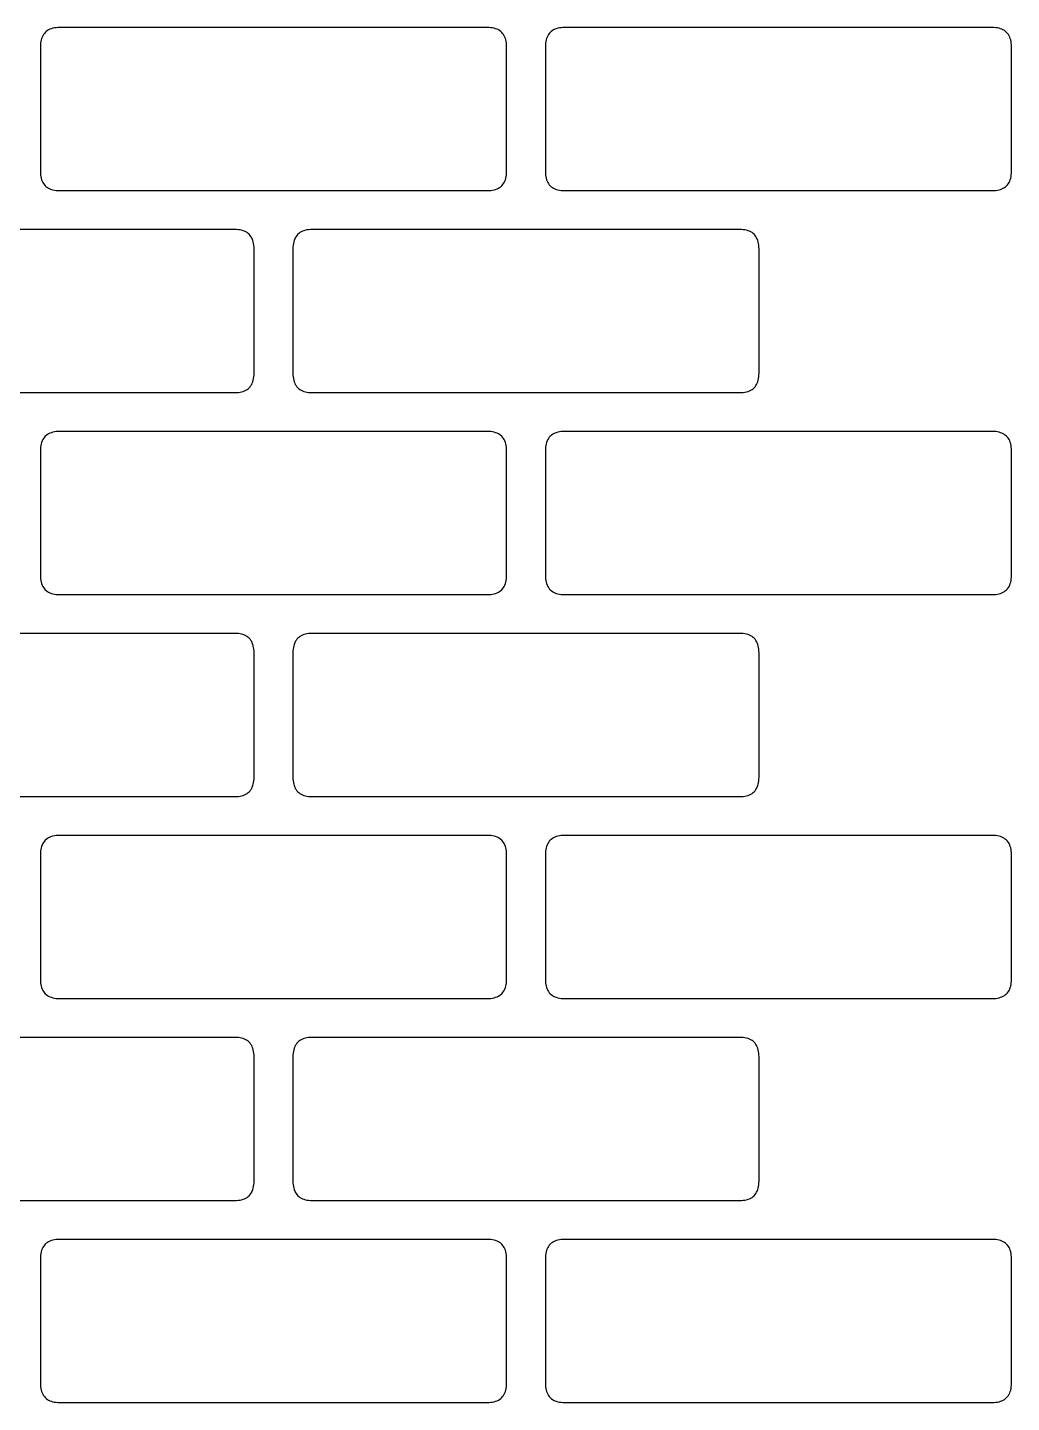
# Model space of a CAD drawing. Header units: metres. Extents: x 10 to 780, y 10 to 780.
# Drawn here: x 526.7 to 780, y 426 to 780 of the extents above; entities that cross this region are included whole.
import ezdxf

# ---------------------------------------------------------------- set-up
doc = ezdxf.new("R2010")
doc.units = ezdxf.units.M

msp = doc.modelspace()

# ---------------------------------------------------------------- linework, layer by layer
for p, q in [((531.5126, 778.9875), (531.25006, 778.75)), ((531.80005, 779.2), (531.5126, 778.9875)), ((532.11255, 779.3875), (531.80005, 779.2)), ((532.4501, 779.55), (532.11255, 779.3875)), ((532.81256, 779.6875), (532.4501, 779.55)), ((533.2001, 779.8), (532.81256, 779.6875)), ((533.61255, 779.8875), (533.2001, 779.8)), ((534.05005, 779.95), (533.61255, 779.8875)), ((534.5125, 779.9875), (534.05005, 779.95)), ((535, 780), (534.5125, 779.9875)), ((645.00024, 780.00024), (535, 780)), ((645.48773, 779.98773), (645.00024, 780.00024)), ((645.9502, 779.9502), (645.48773, 779.98773)), ((646.3877, 779.8877), (645.9502, 779.9502)), ((646.8002, 779.8002), (646.3877, 779.8877)), ((647.1876, 779.6876), (646.8002, 779.8002)), ((647.5501, 779.5501), (647.1876, 779.6876)), ((647.8876, 779.3876), (647.5501, 779.5501)), ((648.2001, 779.2001), (647.8876, 779.3876)), ((648.48755, 778.98755), (648.2001, 779.2001)), ((648.75006, 778.75006), (648.48755, 778.98755)), ((661.51263, 778.9875), (661.2502, 778.75)), ((661.8001, 779.2), (661.51263, 778.9875)), ((662.1126, 779.3875), (661.8001, 779.2)), ((662.4501, 779.55), (662.1126, 779.3875)), ((662.81256, 779.6875), (662.4501, 779.55)), ((663.2001, 779.8), (662.81256, 779.6875)), ((663.61255, 779.8875), (663.2001, 779.8)), ((664.05005, 779.95), (663.61255, 779.8875)), ((664.5125, 779.9875), (664.05005, 779.95)), ((665, 780), (664.5125, 779.9875)), ((775, 780.00024), (665, 780)), ((775.4875, 779.98773), (775, 780.00024)), ((775.95, 779.9502), (775.4875, 779.98773)), ((776.3875, 779.8877), (775.95, 779.9502)), ((776.8, 779.8002), (776.3875, 779.8877)), ((777.1875, 779.6876), (776.8, 779.8002)), ((777.55, 779.5501), (777.1875, 779.6876)), ((777.8875, 779.3876), (777.55, 779.5501)), ((778.2, 779.2001), (777.8875, 779.3876)), ((778.4875, 778.98755), (778.2, 779.2001)), ((778.75, 778.75006), (778.4875, 778.98755)), ((530.0126, 775.4875), (530.00006, 775)), ((530.05005, 775.95), (530.0126, 775.4875)), ((530.11255, 776.3875), (530.05005, 775.95)), ((530.2001, 776.8), (530.11255, 776.3875)), ((530.31256, 777.1875), (530.2001, 776.8)), ((530.4501, 777.55), (530.31256, 777.1875)), ((530.61255, 777.8875), (530.4501, 777.55)), ((530.80005, 778.2), (530.61255, 777.8875)), ((531.0126, 778.4875), (530.80005, 778.2)), ((531.25006, 778.75), (531.0126, 778.4875)), ((648.98755, 778.48755), (648.75006, 778.75006)), ((649.2, 778.2), (648.98755, 778.48755)), ((649.3875, 777.8875), (649.2, 778.2)), ((649.55, 777.55), (649.3875, 777.8875)), ((649.6875, 777.1875), (649.55, 777.55)), ((649.8, 776.8), (649.6875, 777.1875)), ((649.8875, 776.3875), (649.8, 776.8)), ((649.95, 775.95), (649.8875, 776.3875)), ((649.9875, 775.4875), (649.95, 775.95)), ((650, 775), (649.9875, 775.4875)), ((660.0131, 775.4875), (660.0007, 775)), ((660.05054, 775.95), (660.0131, 775.4875)), ((660.113, 776.3875), (660.05054, 775.95)), ((660.20044, 776.8), (660.113, 776.3875)), ((660.31287, 777.1875), (660.20044, 776.8)), ((660.4503, 777.55), (660.31287, 777.1875)), ((660.6128, 777.8875), (660.4503, 777.55)), ((660.80023, 778.2), (660.6128, 777.8875)), ((661.0127, 778.4875), (660.80023, 778.2)), ((661.2502, 778.75), (661.0127, 778.4875)), ((778.9875, 778.48755), (778.75, 778.75006)), ((779.2, 778.2), (778.9875, 778.48755)), ((779.3875, 777.8875), (779.2, 778.2)), ((779.55, 777.55), (779.3875, 777.8875)), ((779.6875, 777.1875), (779.55, 777.55)), ((779.8, 776.8), (779.6875, 777.1875)), ((779.8875, 776.3875), (779.8, 776.8)), ((779.95, 775.95), (779.8875, 776.3875)), ((779.9875, 775.4875), (779.95, 775.95)), ((780, 775), (779.9875, 775.4875)), ((530.00006, 775), (530, 743)), ((650.00037, 743.0001), (650, 775)), ((660.0007, 775), (660, 743)), ((780.00024, 743.0001), (780, 775)), ((530, 743), (530.0125, 742.5125)), ((530.0125, 742.5125), (530.05, 742.05005)), ((530.05, 742.05005), (530.1125, 741.61255)), ((530.1125, 741.61255), (530.2, 741.2001)), ((530.2, 741.2001), (530.3125, 740.81256)), ((530.3125, 740.81256), (530.45, 740.4501)), ((530.45, 740.4501), (530.6125, 740.1126)), ((530.6125, 740.1126), (530.8, 739.8001)), ((649.2002, 739.80005), (649.3877, 740.11255)), ((649.3877, 740.11255), (649.55023, 740.4501)), ((649.55023, 740.4501), (649.68774, 740.81256)), ((649.68774, 740.81256), (649.8003, 741.2001)), ((649.8003, 741.2001), (649.8878, 741.6126)), ((649.8878, 741.6126), (649.9503, 742.0501)), ((649.9503, 742.0501), (649.98785, 742.51263)), ((649.98785, 742.51263), (650.00037, 743.0001)), ((660, 743), (660.0125, 742.5125)), ((660.0125, 742.5125), (660.05, 742.05005)), ((660.05, 742.05005), (660.1125, 741.61255)), ((660.1125, 741.61255), (660.2, 741.2001)), ((660.2, 741.2001), (660.3125, 740.81256)), ((660.3125, 740.81256), (660.45, 740.4501)), ((660.45, 740.4501), (660.61255, 740.1126)), ((660.61255, 740.1126), (660.80005, 739.8001)), ((779.2001, 739.80005), (779.3876, 740.11255)), ((779.3876, 740.11255), (779.5501, 740.4501)), ((779.5501, 740.4501), (779.6876, 740.81256)), ((779.6876, 740.81256), (779.8002, 741.2001)), ((779.8002, 741.2001), (779.8877, 741.6126)), ((779.8877, 741.6126), (779.9502, 742.0501)), ((779.9502, 742.0501), (779.98773, 742.51263)), ((779.98773, 742.51263), (780.00024, 743.0001)), ((530.8, 739.8001), (531.0125, 739.51263)), ((531.0125, 739.51263), (531.25, 739.2501)), ((531.25, 739.2501), (531.5125, 739.01263)), ((531.5125, 739.01263), (531.80005, 738.8002)), ((531.80005, 738.8002), (532.11255, 738.6127)), ((532.11255, 738.6127), (532.4501, 738.4502)), ((532.4501, 738.4502), (532.81256, 738.3127)), ((532.81256, 738.3127), (533.2001, 738.2002)), ((533.2001, 738.2002), (533.6126, 738.11273)), ((533.6126, 738.11273), (534.0501, 738.05023)), ((534.0501, 738.05023), (534.51263, 738.01276)), ((534.51263, 738.01276), (535.0001, 738.00024)), ((535.0001, 738.00024), (645, 738)), ((645, 738), (645.4875, 738.0125)), ((645.4875, 738.0125), (645.95, 738.05)), ((645.95, 738.05), (646.3875, 738.1125)), ((646.3875, 738.1125), (646.80005, 738.2)), ((646.80005, 738.2), (647.18756, 738.3125)), ((647.18756, 738.3125), (647.55005, 738.45)), ((647.55005, 738.45), (647.8876, 738.6125)), ((647.8876, 738.6125), (648.2001, 738.8)), ((648.2001, 738.8), (648.4876, 739.0125)), ((648.4876, 739.0125), (648.7501, 739.25)), ((648.7501, 739.25), (648.9877, 739.5125)), ((648.9877, 739.5125), (649.2002, 739.80005)), ((660.80005, 739.8001), (661.0126, 739.51263)), ((661.0126, 739.51263), (661.25006, 739.2501)), ((661.25006, 739.2501), (661.5126, 739.01263)), ((661.5126, 739.01263), (661.8001, 738.8002)), ((661.8001, 738.8002), (662.1126, 738.6127)), ((662.1126, 738.6127), (662.45013, 738.4502)), ((662.45013, 738.4502), (662.8126, 738.3127)), ((662.8126, 738.3127), (663.20013, 738.2002)), ((663.20013, 738.2002), (663.6127, 738.11273)), ((663.6127, 738.11273), (664.0502, 738.05023)), ((664.0502, 738.05023), (664.5127, 738.01276)), ((664.5127, 738.01276), (665.0002, 738.00024)), ((665.0002, 738.00024), (775, 738)), ((775, 738), (775.4875, 738.0125)), ((775.4875, 738.0125), (775.95, 738.05)), ((775.95, 738.05), (776.3875, 738.1125)), ((776.3875, 738.1125), (776.8, 738.2)), ((776.8, 738.2), (777.1875, 738.3125)), ((777.1875, 738.3125), (777.55, 738.45)), ((777.55, 738.45), (777.8875, 738.6125)), ((777.8875, 738.6125), (778.2, 738.8)), ((778.2, 738.8), (778.48755, 739.0125)), ((778.48755, 739.0125), (778.75006, 739.25)), ((778.75006, 739.25), (778.98755, 739.5125)), ((778.98755, 739.5125), (779.2001, 739.80005)), ((580.00024, 728.00037), (470, 728)), ((580.48773, 727.98785), (580.00024, 728.00037)), ((580.9502, 727.9503), (580.48773, 727.98785)), ((581.3877, 727.88776), (580.9502, 727.9503)), ((581.8002, 727.80023), (581.3877, 727.88776)), ((582.1876, 727.6877), (581.8002, 727.80023)), ((582.5501, 727.5502), (582.1876, 727.6877)), ((582.8876, 727.38763), (582.5501, 727.5502)), ((583.2001, 727.20013), (582.8876, 727.38763)), ((583.48755, 726.9876), (583.2001, 727.20013)), ((583.75006, 726.7501), (583.48755, 726.9876)), ((583.98755, 726.4876), (583.75006, 726.7501)), ((584.2, 726.2001), (583.98755, 726.4876)), ((584.3875, 725.8876), (584.2, 726.2001)), ((584.55, 725.55005), (584.3875, 725.8876)), ((595.6125, 725.88763), (595.45, 725.5502)), ((595.8, 726.20013), (595.6125, 725.88763)), ((596.0125, 726.4876), (595.8, 726.20013)), ((596.25, 726.7501), (596.0125, 726.4876)), ((596.5125, 726.9876), (596.25, 726.7501)), ((596.8, 727.2001), (596.5125, 726.9876)), ((597.1125, 727.3876), (596.8, 727.2001)), ((597.45, 727.55005), (597.1125, 727.3876)), ((597.8125, 727.68756), (597.45, 727.55005)), ((598.2, 727.80005), (597.8125, 727.68756)), ((598.6125, 727.8875), (598.2, 727.80005)), ((599.05, 727.95), (598.6125, 727.8875)), ((599.5125, 727.9875), (599.05, 727.95)), ((600, 728), (599.5125, 727.9875)), ((710.0005, 728.00037), (600, 728)), ((710.4879, 727.98785), (710.0005, 728.00037)), ((710.9504, 727.9503), (710.4879, 727.98785)), ((711.3878, 727.88776), (710.9504, 727.9503)), ((711.8003, 727.80023), (711.3878, 727.88776)), ((712.18774, 727.6877), (711.8003, 727.80023)), ((712.55023, 727.5502), (712.18774, 727.6877)), ((712.8877, 727.38763), (712.55023, 727.5502)), ((713.2002, 727.20013), (712.8877, 727.38763)), ((713.4877, 726.9876), (713.2002, 727.20013)), ((713.7501, 726.7501), (713.4877, 726.9876)), ((713.9876, 726.4876), (713.7501, 726.7501)), ((714.2001, 726.2001), (713.9876, 726.4876)), ((714.3876, 725.8876), (714.2001, 726.2001)), ((714.55005, 725.55005), (714.3876, 725.8876)), ((584.6875, 725.18756), (584.55, 725.55005)), ((584.8, 724.80005), (584.6875, 725.18756)), ((584.8875, 724.3875), (584.8, 724.80005)), ((584.95, 723.95), (584.8875, 724.3875)), ((584.9875, 723.4875), (584.95, 723.95)), ((585, 723), (584.9875, 723.4875)), ((585, 690.99994), (585, 723)), ((595.0125, 723.48773), (595, 723.00024)), ((595, 723.00024), (595, 691)), ((595.05, 723.9502), (595.0125, 723.48773)), ((595.1125, 724.3877), (595.05, 723.9502)), ((595.2, 724.8002), (595.1125, 724.3877)), ((595.3125, 725.1877), (595.2, 724.8002)), ((595.45, 725.5502), (595.3125, 725.1877)), ((714.68756, 725.18756), (714.55005, 725.55005)), ((714.80005, 724.80005), (714.68756, 725.18756)), ((714.8875, 724.3875), (714.80005, 724.80005)), ((714.95, 723.95), (714.8875, 724.3875)), ((714.9875, 723.4875), (714.95, 723.95)), ((715, 723), (714.9875, 723.4875)), ((714.99994, 690.99994), (715, 723)), ((584.95, 690.05), (584.9875, 690.51245)), ((584.9875, 690.51245), (585, 690.99994)), ((595, 691), (595.0125, 690.5125)), ((595.0125, 690.5125), (595.05, 690.05)), ((714.94995, 690.05), (714.9874, 690.51245)), ((714.9874, 690.51245), (714.99994, 690.99994)), ((582.8875, 686.6125), (583.2, 686.8)), ((583.2, 686.8), (583.4875, 687.0125)), ((583.4875, 687.0125), (583.75, 687.25)), ((583.75, 687.25), (583.9875, 687.5125)), ((583.9875, 687.5125), (584.2, 687.8)), ((584.2, 687.8), (584.3875, 688.1125)), ((584.3875, 688.1125), (584.55, 688.45)), ((584.55, 688.45), (584.6875, 688.8125)), ((584.6875, 688.8125), (584.8, 689.2)), ((584.8, 689.2), (584.8875, 689.6125)), ((584.8875, 689.6125), (584.95, 690.05)), ((595.05, 690.05), (595.1125, 689.6125)), ((595.1125, 689.6125), (595.2, 689.2)), ((595.2, 689.2), (595.3125, 688.8125)), ((595.3125, 688.8125), (595.45, 688.45)), ((595.45, 688.45), (595.61255, 688.1125)), ((595.61255, 688.1125), (595.80005, 687.8)), ((595.80005, 687.8), (596.0126, 687.5125)), ((596.0126, 687.5125), (596.25006, 687.25)), ((596.25006, 687.25), (596.5126, 687.0125)), ((596.5126, 687.0125), (596.8001, 686.80005)), ((596.8001, 686.80005), (597.1126, 686.61255)), ((712.8875, 686.6125), (713.2, 686.8)), ((713.2, 686.8), (713.4875, 687.0125)), ((713.4875, 687.0125), (713.75, 687.25)), ((713.75, 687.25), (713.9875, 687.5125)), ((713.9875, 687.5125), (714.2, 687.8)), ((714.2, 687.8), (714.3875, 688.1125)), ((714.3875, 688.1125), (714.55, 688.45)), ((714.55, 688.45), (714.6875, 688.8125)), ((714.6875, 688.8125), (714.8, 689.2)), ((714.8, 689.2), (714.88745, 689.6125)), ((714.88745, 689.6125), (714.94995, 690.05)), ((470.00015, 686.0002), (580, 686)), ((580, 686), (580.4875, 686.0125)), ((580.4875, 686.0125), (580.95, 686.05)), ((580.95, 686.05), (581.3875, 686.1125)), ((581.3875, 686.1125), (581.8, 686.2)), ((581.8, 686.2), (582.1875, 686.3125)), ((582.1875, 686.3125), (582.55, 686.45)), ((582.55, 686.45), (582.8875, 686.6125)), ((597.1126, 686.61255), (597.45013, 686.4501)), ((597.45013, 686.4501), (597.8126, 686.31256)), ((597.8126, 686.31256), (598.20013, 686.2001)), ((598.20013, 686.2001), (598.6127, 686.1126)), ((598.6127, 686.1126), (599.0502, 686.0501)), ((599.0502, 686.0501), (599.5127, 686.01263)), ((599.5127, 686.01263), (600.0002, 686.0002)), ((600.0002, 686.0002), (710, 686)), ((710, 686), (710.4875, 686.0125)), ((710.4875, 686.0125), (710.95, 686.05)), ((710.95, 686.05), (711.3875, 686.1125)), ((711.3875, 686.1125), (711.8, 686.2)), ((711.8, 686.2), (712.1875, 686.3125)), ((712.1875, 686.3125), (712.55, 686.45)), ((712.55, 686.45), (712.8875, 686.6125)), ((530.2001, 672.8), (530.11255, 672.3875)), ((530.31256, 673.1875), (530.2001, 672.8)), ((530.4501, 673.55), (530.31256, 673.1875)), ((530.61255, 673.8875), (530.4501, 673.55)), ((530.80005, 674.2), (530.61255, 673.8875)), ((531.0126, 674.4875), (530.80005, 674.2)), ((531.25006, 674.75), (531.0126, 674.4875)), ((531.5126, 674.9875), (531.25006, 674.75)), ((531.80005, 675.2), (531.5126, 674.9875)), ((532.11255, 675.3875), (531.80005, 675.2)), ((532.4501, 675.55), (532.11255, 675.3875)), ((532.81256, 675.6875), (532.4501, 675.55)), ((533.2001, 675.8), (532.81256, 675.6875)), ((533.61255, 675.8875), (533.2001, 675.8)), ((534.05005, 675.95), (533.61255, 675.8875)), ((534.5125, 675.9875), (534.05005, 675.95)), ((535, 676), (534.5125, 675.9875)), ((645.00024, 676.0004), (535, 676)), ((645.48773, 675.9879), (645.00024, 676.0004)), ((645.9502, 675.9504), (645.48773, 675.9879)), ((646.3877, 675.8878), (645.9502, 675.9504)), ((646.8002, 675.8003), (646.3877, 675.8878)), ((647.1876, 675.68774), (646.8002, 675.8003)), ((647.5501, 675.55023), (647.1876, 675.68774)), ((647.8876, 675.3877), (647.5501, 675.55023)), ((648.2001, 675.2002), (647.8876, 675.3877)), ((648.48755, 674.9877), (648.2001, 675.2002)), ((648.75006, 674.7501), (648.48755, 674.9877)), ((648.98755, 674.4876), (648.75006, 674.7501)), ((649.2, 674.2001), (648.98755, 674.4876)), ((649.3875, 673.8876), (649.2, 674.2001)), ((649.55, 673.55005), (649.3875, 673.8876)), ((649.6875, 673.18756), (649.55, 673.55005)), ((649.8, 672.80005), (649.6875, 673.18756)), ((649.8875, 672.3875), (649.8, 672.80005)), ((660.20044, 672.8), (660.113, 672.3875)), ((660.31287, 673.1875), (660.20044, 672.8)), ((660.4503, 673.55), (660.31287, 673.1875)), ((660.6128, 673.8875), (660.4503, 673.55)), ((660.80023, 674.2), (660.6128, 673.8875)), ((661.0127, 674.4875), (660.80023, 674.2)), ((661.2502, 674.75), (661.0127, 674.4875)), ((661.51263, 674.9875), (661.2502, 674.75)), ((661.8001, 675.2), (661.51263, 674.9875)), ((662.1126, 675.3875), (661.8001, 675.2)), ((662.4501, 675.55), (662.1126, 675.3875)), ((662.81256, 675.6875), (662.4501, 675.55)), ((663.2001, 675.8), (662.81256, 675.6875)), ((663.61255, 675.8875), (663.2001, 675.8)), ((664.05005, 675.95), (663.61255, 675.8875)), ((664.5125, 675.9875), (664.05005, 675.95)), ((665, 676), (664.5125, 675.9875)), ((775, 676.0004), (665, 676)), ((775.4875, 675.9879), (775, 676.0004)), ((775.95, 675.9504), (775.4875, 675.9879)), ((776.3875, 675.8878), (775.95, 675.9504)), ((776.8, 675.8003), (776.3875, 675.8878)), ((777.1875, 675.68774), (776.8, 675.8003)), ((777.55, 675.55023), (777.1875, 675.68774)), ((777.8875, 675.3877), (777.55, 675.55023)), ((778.2, 675.2002), (777.8875, 675.3877)), ((778.4875, 674.9877), (778.2, 675.2002)), ((778.75, 674.7501), (778.4875, 674.9877)), ((778.9875, 674.4876), (778.75, 674.7501)), ((779.2, 674.2001), (778.9875, 674.4876)), ((779.3875, 673.8876), (779.2, 674.2001)), ((779.55, 673.55005), (779.3875, 673.8876)), ((779.6875, 673.18756), (779.55, 673.55005)), ((779.8, 672.80005), (779.6875, 673.18756)), ((779.8875, 672.3875), (779.8, 672.80005)), ((530.00006, 671), (530, 639)), ((530.0126, 671.4875), (530.00006, 671)), ((530.05005, 671.95), (530.0126, 671.4875)), ((530.11255, 672.3875), (530.05005, 671.95)), ((649.95, 671.95), (649.8875, 672.3875)), ((649.9875, 671.4875), (649.95, 671.95)), ((650, 671), (649.9875, 671.4875)), ((650.00037, 639.00024), (650, 671)), ((660.0007, 671), (660, 639)), ((660.0131, 671.4875), (660.0007, 671)), ((660.05054, 671.95), (660.0131, 671.4875)), ((660.113, 672.3875), (660.05054, 671.95)), ((779.95, 671.95), (779.8875, 672.3875)), ((779.9875, 671.4875), (779.95, 671.95)), ((780, 671), (779.9875, 671.4875)), ((780.00024, 639.00024), (780, 671)), ((530, 639), (530.0125, 638.5125)), ((530.0125, 638.5125), (530.05, 638.05005)), ((530.05, 638.05005), (530.1125, 637.61255)), ((530.1125, 637.61255), (530.2, 637.2001)), ((649.8003, 637.20013), (649.8878, 637.6127)), ((649.8878, 637.6127), (649.9503, 638.0502)), ((649.9503, 638.0502), (649.98785, 638.5127)), ((649.98785, 638.5127), (650.00037, 639.00024)), ((660, 639), (660.0125, 638.5125)), ((660.0125, 638.5125), (660.05, 638.05005)), ((660.05, 638.05005), (660.1125, 637.61255)), ((660.1125, 637.61255), (660.2, 637.2001)), ((779.8002, 637.20013), (779.8877, 637.6127)), ((779.8877, 637.6127), (779.9502, 638.0502)), ((779.9502, 638.0502), (779.98773, 638.5127)), ((779.98773, 638.5127), (780.00024, 639.00024)), ((530.2, 637.2001), (530.3125, 636.81256)), ((530.3125, 636.81256), (530.45, 636.4501)), ((530.45, 636.4501), (530.6125, 636.1126)), ((530.6125, 636.1126), (530.8, 635.8001)), ((530.8, 635.8001), (531.0125, 635.51263)), ((531.0125, 635.51263), (531.25, 635.2501)), ((531.25, 635.2501), (531.5125, 635.01263)), ((531.5125, 635.01263), (531.80005, 634.8002)), ((531.80005, 634.8002), (532.11255, 634.6127)), ((532.11255, 634.6127), (532.4501, 634.4502)), ((532.4501, 634.4502), (532.81256, 634.3127)), ((532.81256, 634.3127), (533.2001, 634.2002)), ((533.2001, 634.2002), (533.6126, 634.11273)), ((533.6126, 634.11273), (534.0501, 634.05023)), ((534.0501, 634.05023), (534.51263, 634.01276)), ((534.51263, 634.01276), (535.0001, 634.00024)), ((535.0001, 634.00024), (645, 634)), ((645, 634), (645.4875, 634.0125)), ((645.4875, 634.0125), (645.95, 634.05)), ((645.95, 634.05), (646.3875, 634.1125)), ((646.3875, 634.1125), (646.80005, 634.2)), ((646.80005, 634.2), (647.18756, 634.3125)), ((647.18756, 634.3125), (647.55005, 634.45)), ((647.55005, 634.45), (647.8876, 634.61255)), ((647.8876, 634.61255), (648.2001, 634.80005)), ((648.2001, 634.80005), (648.4876, 635.0126)), ((648.4876, 635.0126), (648.7501, 635.25006)), ((648.7501, 635.25006), (648.9877, 635.5126)), ((648.9877, 635.5126), (649.2002, 635.8001)), ((649.2002, 635.8001), (649.3877, 636.1126)), ((649.3877, 636.1126), (649.55023, 636.45013)), ((649.55023, 636.45013), (649.68774, 636.8126)), ((649.68774, 636.8126), (649.8003, 637.20013)), ((660.2, 637.2001), (660.3125, 636.81256)), ((660.3125, 636.81256), (660.45, 636.4501)), ((660.45, 636.4501), (660.61255, 636.1126)), ((660.61255, 636.1126), (660.80005, 635.8001)), ((660.80005, 635.8001), (661.0126, 635.51263)), ((661.0126, 635.51263), (661.25006, 635.2501)), ((661.25006, 635.2501), (661.5126, 635.01263)), ((661.5126, 635.01263), (661.8001, 634.8002)), ((661.8001, 634.8002), (662.1126, 634.6127)), ((662.1126, 634.6127), (662.45013, 634.4502)), ((662.45013, 634.4502), (662.8126, 634.3127)), ((662.8126, 634.3127), (663.20013, 634.2002)), ((663.20013, 634.2002), (663.6127, 634.11273)), ((663.6127, 634.11273), (664.0502, 634.05023)), ((664.0502, 634.05023), (664.5127, 634.01276)), ((664.5127, 634.01276), (665.0002, 634.00024)), ((665.0002, 634.00024), (775, 634)), ((775, 634), (775.4875, 634.0125)), ((775.4875, 634.0125), (775.95, 634.05)), ((775.95, 634.05), (776.3875, 634.1125)), ((776.3875, 634.1125), (776.8, 634.2)), ((776.8, 634.2), (777.1875, 634.3125)), ((777.1875, 634.3125), (777.55, 634.45)), ((777.55, 634.45), (777.8875, 634.61255)), ((777.8875, 634.61255), (778.2, 634.80005)), ((778.2, 634.80005), (778.48755, 635.0126)), ((778.48755, 635.0126), (778.75006, 635.25006)), ((778.75006, 635.25006), (778.98755, 635.5126)), ((778.98755, 635.5126), (779.2001, 635.8001)), ((779.2001, 635.8001), (779.3876, 636.1126)), ((779.3876, 636.1126), (779.5501, 636.45013)), ((779.5501, 636.45013), (779.6876, 636.8126)), ((779.6876, 636.8126), (779.8002, 637.20013)), ((580.00024, 623.99994), (470, 624)), ((580.48773, 623.9874), (580.00024, 623.99994)), ((580.9502, 623.94995), (580.48773, 623.9874)), ((581.3877, 623.88745), (580.9502, 623.94995)), ((581.8002, 623.8), (581.3877, 623.88745)), ((582.1876, 623.6875), (581.8002, 623.8)), ((582.5501, 623.55), (582.1876, 623.6875)), ((582.8876, 623.3875), (582.5501, 623.55)), ((583.2001, 623.2), (582.8876, 623.3875)), ((583.48755, 622.9875), (583.2001, 623.2)), ((596.8, 623.2001), (596.5125, 622.9876)), ((597.1125, 623.3876), (596.8, 623.2001)), ((597.45, 623.55005), (597.1125, 623.3876)), ((597.8125, 623.68756), (597.45, 623.55005)), ((598.2, 623.80005), (597.8125, 623.68756)), ((598.6125, 623.8875), (598.2, 623.80005)), ((599.05, 623.95), (598.6125, 623.8875)), ((599.5125, 623.9875), (599.05, 623.95)), ((600, 624), (599.5125, 623.9875)), ((710.0005, 623.99994), (600, 624)), ((710.4879, 623.9874), (710.0005, 623.99994)), ((710.9504, 623.94995), (710.4879, 623.9874)), ((711.3878, 623.88745), (710.9504, 623.94995)), ((711.8003, 623.8), (711.3878, 623.88745)), ((712.18774, 623.6875), (711.8003, 623.8)), ((712.55023, 623.55), (712.18774, 623.6875)), ((712.8877, 623.3875), (712.55023, 623.55)), ((713.2002, 623.2), (712.8877, 623.3875)), ((713.4877, 622.9875), (713.2002, 623.2)), ((583.75006, 622.75), (583.48755, 622.9875)), ((583.98755, 622.4875), (583.75006, 622.75)), ((584.2, 622.2), (583.98755, 622.4875)), ((584.3875, 621.8875), (584.2, 622.2)), ((584.55, 621.55), (584.3875, 621.8875)), ((584.6875, 621.1875), (584.55, 621.55)), ((584.8, 620.8), (584.6875, 621.1875)), ((584.8875, 620.3875), (584.8, 620.8)), ((584.95, 619.95), (584.8875, 620.3875)), ((584.9875, 619.4875), (584.95, 619.95)), ((595.05, 619.95026), (595.0125, 619.4878)), ((595.1125, 620.38776), (595.05, 619.95026)), ((595.2, 620.80023), (595.1125, 620.38776)), ((595.3125, 621.1877), (595.2, 620.80023)), ((595.45, 621.5502), (595.3125, 621.1877)), ((595.6125, 621.88763), (595.45, 621.5502)), ((595.8, 622.20013), (595.6125, 621.88763)), ((596.0125, 622.4876), (595.8, 622.20013)), ((596.25, 622.7501), (596.0125, 622.4876)), ((596.5125, 622.9876), (596.25, 622.7501)), ((713.7501, 622.75), (713.4877, 622.9875)), ((713.9876, 622.4875), (713.7501, 622.75)), ((714.2001, 622.2), (713.9876, 622.4875)), ((714.3876, 621.8875), (714.2001, 622.2)), ((714.55005, 621.55), (714.3876, 621.8875)), ((714.68756, 621.1875), (714.55005, 621.55)), ((714.80005, 620.8), (714.68756, 621.1875)), ((714.8875, 620.3875), (714.80005, 620.8)), ((714.95, 619.95), (714.8875, 620.3875)), ((714.9875, 619.4875), (714.95, 619.95)), ((585, 619), (584.9875, 619.4875)), ((585, 587.0004), (585, 619)), ((595.0125, 619.4878), (595, 619.0003)), ((595, 619.0003), (595, 587)), ((715, 619), (714.9875, 619.4875)), ((714.99994, 587.0004), (715, 619)), ((584.2, 583.8002), (584.3875, 584.1127)), ((584.3875, 584.1127), (584.55, 584.4502)), ((584.55, 584.4502), (584.6875, 584.81274)), ((584.6875, 584.81274), (584.8, 585.20026)), ((584.8, 585.20026), (584.8875, 585.6128)), ((584.8875, 585.6128), (584.95, 586.05035)), ((584.95, 586.05035), (584.9875, 586.5129)), ((584.9875, 586.5129), (585, 587.0004)), ((595, 587), (595.0125, 586.5125)), ((595.0125, 586.5125), (595.05, 586.05005)), ((595.05, 586.05005), (595.1125, 585.61255)), ((595.1125, 585.61255), (595.2, 585.2001)), ((595.2, 585.2001), (595.3125, 584.81256)), ((595.3125, 584.81256), (595.45, 584.4501)), ((595.45, 584.4501), (595.61255, 584.1126)), ((595.61255, 584.1126), (595.80005, 583.8001)), ((714.2, 583.8002), (714.3875, 584.1127)), ((714.3875, 584.1127), (714.55, 584.4502)), ((714.55, 584.4502), (714.6875, 584.81274)), ((714.6875, 584.81274), (714.8, 585.20026)), ((714.8, 585.20026), (714.88745, 585.6128)), ((714.88745, 585.6128), (714.94995, 586.05035)), ((714.94995, 586.05035), (714.9874, 586.5129)), ((714.9874, 586.5129), (714.99994, 587.0004)), ((470.00015, 582.00024), (580, 582)), ((580, 582), (580.4875, 582.0125)), ((580.4875, 582.0125), (580.95, 582.05)), ((580.95, 582.05), (581.3875, 582.1125)), ((581.3875, 582.1125), (581.8, 582.2)), ((581.8, 582.2), (582.1875, 582.3125)), ((582.1875, 582.3125), (582.55, 582.45)), ((582.55, 582.45), (582.8875, 582.61255)), ((582.8875, 582.61255), (583.2, 582.80005)), ((583.2, 582.80005), (583.4875, 583.0126)), ((583.4875, 583.0126), (583.75, 583.2501)), ((583.75, 583.2501), (583.9875, 583.51263)), ((583.9875, 583.51263), (584.2, 583.8002)), ((595.80005, 583.8001), (596.0126, 583.51263)), ((596.0126, 583.51263), (596.25006, 583.2501)), ((596.25006, 583.2501), (596.5126, 583.01263)), ((596.5126, 583.01263), (596.8001, 582.8002)), ((596.8001, 582.8002), (597.1126, 582.6127)), ((597.1126, 582.6127), (597.45013, 582.4502)), ((597.45013, 582.4502), (597.8126, 582.3127)), ((597.8126, 582.3127), (598.20013, 582.2002)), ((598.20013, 582.2002), (598.6127, 582.11273)), ((598.6127, 582.11273), (599.0502, 582.05023)), ((599.0502, 582.05023), (599.5127, 582.01276)), ((599.5127, 582.01276), (600.0002, 582.00024)), ((600.0002, 582.00024), (710, 582)), ((710, 582), (710.4875, 582.0125)), ((710.4875, 582.0125), (710.95, 582.05)), ((710.95, 582.05), (711.3875, 582.1125)), ((711.3875, 582.1125), (711.8, 582.2)), ((711.8, 582.2), (712.1875, 582.3125)), ((712.1875, 582.3125), (712.55, 582.45)), ((712.55, 582.45), (712.8875, 582.61255)), ((712.8875, 582.61255), (713.2, 582.80005)), ((713.2, 582.80005), (713.4875, 583.0126)), ((713.4875, 583.0126), (713.75, 583.2501)), ((713.75, 583.2501), (713.9875, 583.51263)), ((713.9875, 583.51263), (714.2, 583.8002)), ((530.80005, 570.2), (530.61255, 569.8875)), ((531.0126, 570.4875), (530.80005, 570.2)), ((531.25006, 570.75), (531.0126, 570.4875)), ((531.5126, 570.9875), (531.25006, 570.75)), ((531.80005, 571.2), (531.5126, 570.9875)), ((532.11255, 571.3875), (531.80005, 571.2)), ((532.4501, 571.55), (532.11255, 571.3875)), ((532.81256, 571.6875), (532.4501, 571.55)), ((533.2001, 571.8), (532.81256, 571.6875)), ((533.61255, 571.8875), (533.2001, 571.8)), ((534.05005, 571.95), (533.61255, 571.8875)), ((534.5125, 571.9875), (534.05005, 571.95)), ((535, 572), (534.5125, 571.9875)), ((645.00024, 572), (535, 572)), ((645.48773, 571.9875), (645.00024, 572)), ((645.9502, 571.95), (645.48773, 571.9875)), ((646.3877, 571.8875), (645.9502, 571.95)), ((646.8002, 571.8), (646.3877, 571.8875)), ((647.1876, 571.6875), (646.8002, 571.8)), ((647.5501, 571.55), (647.1876, 571.6875)), ((647.8876, 571.3875), (647.5501, 571.55)), ((648.2001, 571.2), (647.8876, 571.3875)), ((648.48755, 570.9875), (648.2001, 571.2)), ((648.75006, 570.75), (648.48755, 570.9875)), ((648.98755, 570.4875), (648.75006, 570.75)), ((649.2, 570.2), (648.98755, 570.4875)), ((649.3875, 569.8875), (649.2, 570.2)), ((660.80023, 570.2), (660.6128, 569.8875)), ((661.0127, 570.4875), (660.80023, 570.2)), ((661.2502, 570.75), (661.0127, 570.4875)), ((661.51263, 570.9875), (661.2502, 570.75)), ((661.8001, 571.2), (661.51263, 570.9875)), ((662.1126, 571.3875), (661.8001, 571.2)), ((662.4501, 571.55), (662.1126, 571.3875)), ((662.81256, 571.6875), (662.4501, 571.55)), ((663.2001, 571.8), (662.81256, 571.6875)), ((663.61255, 571.8875), (663.2001, 571.8)), ((664.05005, 571.95), (663.61255, 571.8875)), ((664.5125, 571.9875), (664.05005, 571.95)), ((665, 572), (664.5125, 571.9875)), ((775, 572), (665, 572)), ((775.4875, 571.9875), (775, 572)), ((775.95, 571.95), (775.4875, 571.9875)), ((776.3875, 571.8875), (775.95, 571.95)), ((776.8, 571.8), (776.3875, 571.8875)), ((777.1875, 571.6875), (776.8, 571.8)), ((777.55, 571.55), (777.1875, 571.6875)), ((777.8875, 571.3875), (777.55, 571.55)), ((778.2, 571.2), (777.8875, 571.3875)), ((778.4875, 570.9875), (778.2, 571.2)), ((778.75, 570.75), (778.4875, 570.9875)), ((778.9875, 570.4875), (778.75, 570.75)), ((779.2, 570.2), (778.9875, 570.4875)), ((779.3875, 569.8875), (779.2, 570.2)), ((530.00006, 567.0001), (530, 535)), ((530.0126, 567.4876), (530.00006, 567.0001)), ((530.05005, 567.9501), (530.0126, 567.4876)), ((530.11255, 568.3876), (530.05005, 567.9501)), ((530.2001, 568.80005), (530.11255, 568.3876)), ((530.31256, 569.18756), (530.2001, 568.80005)), ((530.4501, 569.55005), (530.31256, 569.18756)), ((530.61255, 569.8875), (530.4501, 569.55005)), ((649.55, 569.55), (649.3875, 569.8875)), ((649.6875, 569.1875), (649.55, 569.55)), ((649.8, 568.8), (649.6875, 569.1875)), ((649.8875, 568.3875), (649.8, 568.8)), ((649.95, 567.95), (649.8875, 568.3875)), ((649.9875, 567.4875), (649.95, 567.95)), ((650, 567), (649.9875, 567.4875)), ((650.00037, 535.0001), (650, 567)), ((660.0007, 567.0001), (660, 535)), ((660.0131, 567.4876), (660.0007, 567.0001)), ((660.05054, 567.9501), (660.0131, 567.4876)), ((660.113, 568.3876), (660.05054, 567.9501)), ((660.20044, 568.80005), (660.113, 568.3876)), ((660.31287, 569.18756), (660.20044, 568.80005)), ((660.4503, 569.55005), (660.31287, 569.18756)), ((660.6128, 569.8875), (660.4503, 569.55005)), ((779.55, 569.55), (779.3875, 569.8875)), ((779.6875, 569.1875), (779.55, 569.55)), ((779.8, 568.8), (779.6875, 569.1875)), ((779.8875, 568.3875), (779.8, 568.8)), ((779.95, 567.95), (779.8875, 568.3875)), ((779.9875, 567.4875), (779.95, 567.95)), ((780, 567), (779.9875, 567.4875)), ((780.00024, 535.0001), (780, 567)), ((530, 535), (530.0125, 534.5125)), ((649.98785, 534.51263), (650.00037, 535.0001)), ((660, 535), (660.0125, 534.5125)), ((779.98773, 534.51263), (780.00024, 535.0001)), ((530.0125, 534.5125), (530.05, 534.05005)), ((530.05, 534.05005), (530.1125, 533.61255)), ((530.1125, 533.61255), (530.2, 533.2001)), ((530.2, 533.2001), (530.3125, 532.81256)), ((530.3125, 532.81256), (530.45, 532.4501)), ((530.45, 532.4501), (530.6125, 532.11255)), ((530.6125, 532.11255), (530.8, 531.80005)), ((530.8, 531.80005), (531.0125, 531.5126)), ((531.0125, 531.5126), (531.25, 531.25006)), ((531.25, 531.25006), (531.5125, 531.0126)), ((531.5125, 531.0126), (531.80005, 530.80005)), ((648.2001, 530.8), (648.4876, 531.0125)), ((648.4876, 531.0125), (648.7501, 531.25)), ((648.7501, 531.25), (648.9877, 531.5125)), ((648.9877, 531.5125), (649.2002, 531.80005)), ((649.2002, 531.80005), (649.3877, 532.11255)), ((649.3877, 532.11255), (649.55023, 532.4501)), ((649.55023, 532.4501), (649.68774, 532.81256)), ((649.68774, 532.81256), (649.8003, 533.2001)), ((649.8003, 533.2001), (649.8878, 533.6126)), ((649.8878, 533.6126), (649.9503, 534.0501)), ((649.9503, 534.0501), (649.98785, 534.51263)), ((660.0125, 534.5125), (660.05, 534.05005)), ((660.05, 534.05005), (660.1125, 533.61255)), ((660.1125, 533.61255), (660.2, 533.2001)), ((660.2, 533.2001), (660.3125, 532.81256)), ((660.3125, 532.81256), (660.45, 532.4501)), ((660.45, 532.4501), (660.61255, 532.11255)), ((660.61255, 532.11255), (660.80005, 531.80005)), ((660.80005, 531.80005), (661.0126, 531.5126)), ((661.0126, 531.5126), (661.25006, 531.25006)), ((661.25006, 531.25006), (661.5126, 531.0126)), ((661.5126, 531.0126), (661.8001, 530.80005)), ((778.2, 530.8), (778.48755, 531.0125)), ((778.48755, 531.0125), (778.75006, 531.25)), ((778.75006, 531.25), (778.98755, 531.5125)), ((778.98755, 531.5125), (779.2001, 531.80005)), ((779.2001, 531.80005), (779.3876, 532.11255)), ((779.3876, 532.11255), (779.5501, 532.4501)), ((779.5501, 532.4501), (779.6876, 532.81256)), ((779.6876, 532.81256), (779.8002, 533.2001)), ((779.8002, 533.2001), (779.8877, 533.6126)), ((779.8877, 533.6126), (779.9502, 534.0501)), ((779.9502, 534.0501), (779.98773, 534.51263)), ((531.80005, 530.80005), (532.11255, 530.61255)), ((532.11255, 530.61255), (532.4501, 530.4501)), ((532.4501, 530.4501), (532.81256, 530.31256)), ((532.81256, 530.31256), (533.2001, 530.2001)), ((533.2001, 530.2001), (533.6126, 530.11255)), ((533.6126, 530.11255), (534.0501, 530.05005)), ((534.0501, 530.05005), (534.51263, 530.0126)), ((534.51263, 530.0126), (535.0001, 530.00006)), ((535.0001, 530.00006), (645, 530)), ((645, 530), (645.4875, 530.0125)), ((645.4875, 530.0125), (645.95, 530.05)), ((645.95, 530.05), (646.3875, 530.1125)), ((646.3875, 530.1125), (646.80005, 530.2)), ((646.80005, 530.2), (647.18756, 530.3125)), ((647.18756, 530.3125), (647.55005, 530.45)), ((647.55005, 530.45), (647.8876, 530.6125)), ((647.8876, 530.6125), (648.2001, 530.8)), ((661.8001, 530.80005), (662.1126, 530.61255)), ((662.1126, 530.61255), (662.45013, 530.4501)), ((662.45013, 530.4501), (662.8126, 530.31256)), ((662.8126, 530.31256), (663.20013, 530.2001)), ((663.20013, 530.2001), (663.6127, 530.11255)), ((663.6127, 530.11255), (664.0502, 530.05005)), ((664.0502, 530.05005), (664.5127, 530.0126)), ((664.5127, 530.0126), (665.0002, 530.00006)), ((665.0002, 530.00006), (775, 530)), ((775, 530), (775.4875, 530.0125)), ((775.4875, 530.0125), (775.95, 530.05)), ((775.95, 530.05), (776.3875, 530.1125)), ((776.3875, 530.1125), (776.8, 530.2)), ((776.8, 530.2), (777.1875, 530.3125)), ((777.1875, 530.3125), (777.55, 530.45)), ((777.55, 530.45), (777.8875, 530.6125)), ((777.8875, 530.6125), (778.2, 530.8)), ((580.00024, 520.00024), (470, 520)), ((580.48773, 519.98773), (580.00024, 520.00024)), ((580.9502, 519.9502), (580.48773, 519.98773)), ((581.3877, 519.8877), (580.9502, 519.9502)), ((581.8002, 519.8002), (581.3877, 519.8877)), ((582.1876, 519.6877), (581.8002, 519.8002)), ((582.5501, 519.5502), (582.1876, 519.6877)), ((582.8876, 519.38763), (582.5501, 519.5502)), ((583.2001, 519.20013), (582.8876, 519.38763)), ((583.48755, 518.9876), (583.2001, 519.20013)), ((583.75006, 518.7501), (583.48755, 518.9876)), ((583.98755, 518.4876), (583.75006, 518.7501)), ((584.2, 518.2001), (583.98755, 518.4876)), ((584.3875, 517.8876), (584.2, 518.2001)), ((584.55, 517.55005), (584.3875, 517.8876)), ((584.6875, 517.18756), (584.55, 517.55005)), ((584.8, 516.80005), (584.6875, 517.18756)), ((595.3125, 517.18756), (595.2, 516.80005)), ((595.45, 517.55005), (595.3125, 517.18756)), ((595.6125, 517.8875), (595.45, 517.55005)), ((595.8, 518.2), (595.6125, 517.8875)), ((596.0125, 518.4875), (595.8, 518.2)), ((596.25, 518.75), (596.0125, 518.4875)), ((596.5125, 518.9875), (596.25, 518.75)), ((596.8, 519.2), (596.5125, 518.9875)), ((597.1125, 519.3875), (596.8, 519.2)), ((597.45, 519.55), (597.1125, 519.3875)), ((597.8125, 519.6875), (597.45, 519.55)), ((598.2, 519.8), (597.8125, 519.6875)), ((598.6125, 519.8875), (598.2, 519.8)), ((599.05, 519.95), (598.6125, 519.8875)), ((599.5125, 519.9875), (599.05, 519.95)), ((600, 520), (599.5125, 519.9875)), ((710.0005, 520.00024), (600, 520)), ((710.4879, 519.98773), (710.0005, 520.00024)), ((710.9504, 519.9502), (710.4879, 519.98773)), ((711.3878, 519.8877), (710.9504, 519.9502)), ((711.8003, 519.8002), (711.3878, 519.8877)), ((712.18774, 519.6877), (711.8003, 519.8002)), ((712.55023, 519.5502), (712.18774, 519.6877)), ((712.8877, 519.38763), (712.55023, 519.5502)), ((713.2002, 519.20013), (712.8877, 519.38763)), ((713.4877, 518.9876), (713.2002, 519.20013)), ((713.7501, 518.7501), (713.4877, 518.9876)), ((713.9876, 518.4876), (713.7501, 518.7501)), ((714.2001, 518.2001), (713.9876, 518.4876)), ((714.3876, 517.8876), (714.2001, 518.2001)), ((714.55005, 517.55005), (714.3876, 517.8876)), ((714.68756, 517.18756), (714.55005, 517.55005)), ((714.80005, 516.80005), (714.68756, 517.18756)), ((584.8875, 516.3875), (584.8, 516.80005)), ((584.95, 515.95), (584.8875, 516.3875)), ((584.9875, 515.4875), (584.95, 515.95)), ((585, 515), (584.9875, 515.4875)), ((585, 483.00012), (585, 515)), ((595.0125, 515.4876), (595, 515.0001)), ((595, 515.0001), (595, 483)), ((595.05, 515.9501), (595.0125, 515.4876)), ((595.1125, 516.3876), (595.05, 515.9501)), ((595.2, 516.80005), (595.1125, 516.3876)), ((714.8875, 516.3875), (714.80005, 516.80005)), ((714.95, 515.95), (714.8875, 516.3875)), ((714.9875, 515.4875), (714.95, 515.95)), ((715, 515), (714.9875, 515.4875)), ((714.99994, 483.00012), (715, 515)), ((584.8, 481.20007), (584.8875, 481.61258)), ((584.8875, 481.61258), (584.95, 482.05008)), ((584.95, 482.05008), (584.9875, 482.5126)), ((584.9875, 482.5126), (585, 483.00012)), ((595, 483), (595.0125, 482.5125)), ((595.0125, 482.5125), (595.05, 482.05002)), ((595.05, 482.05002), (595.1125, 481.61252)), ((595.1125, 481.61252), (595.2, 481.2)), ((714.8, 481.20007), (714.88745, 481.61258)), ((714.88745, 481.61258), (714.94995, 482.05008)), ((714.94995, 482.05008), (714.9874, 482.5126)), ((714.9874, 482.5126), (714.99994, 483.00012)), ((470.00015, 478.00015), (580, 478)), ((580, 478), (580.4875, 478.0125)), ((580.4875, 478.0125), (580.95, 478.05002)), ((580.95, 478.05002), (581.3875, 478.11252)), ((581.3875, 478.11252), (581.8, 478.2)), ((581.8, 478.2), (582.1875, 478.3125)), ((582.1875, 478.3125), (582.55, 478.45)), ((582.55, 478.45), (582.8875, 478.61252)), ((582.8875, 478.61252), (583.2, 478.80002)), ((583.2, 478.80002), (583.4875, 479.0125)), ((583.4875, 479.0125), (583.75, 479.25003)), ((583.75, 479.25003), (583.9875, 479.51254)), ((583.9875, 479.51254), (584.2, 479.80005)), ((584.2, 479.80005), (584.3875, 480.11255)), ((584.3875, 480.11255), (584.55, 480.45004)), ((584.55, 480.45004), (584.6875, 480.81256)), ((584.6875, 480.81256), (584.8, 481.20007)), ((595.2, 481.2), (595.3125, 480.8125)), ((595.3125, 480.8125), (595.45, 480.45)), ((595.45, 480.45), (595.61255, 480.11252)), ((595.61255, 480.11252), (595.80005, 479.80002)), ((595.80005, 479.80002), (596.0126, 479.5125)), ((596.0126, 479.5125), (596.25006, 479.25003)), ((596.25006, 479.25003), (596.5126, 479.01254)), ((596.5126, 479.01254), (596.8001, 478.80005)), ((596.8001, 478.80005), (597.1126, 478.61255)), ((597.1126, 478.61255), (597.45013, 478.45007)), ((597.45013, 478.45007), (597.8126, 478.3126)), ((597.8126, 478.3126), (598.20013, 478.2001)), ((598.20013, 478.2001), (598.6127, 478.1126)), ((598.6127, 478.1126), (599.0502, 478.0501)), ((599.0502, 478.0501), (599.5127, 478.01263)), ((599.5127, 478.01263), (600.0002, 478.00015)), ((600.0002, 478.00015), (710, 478)), ((710, 478), (710.4875, 478.0125)), ((710.4875, 478.0125), (710.95, 478.05002)), ((710.95, 478.05002), (711.3875, 478.11252)), ((711.3875, 478.11252), (711.8, 478.2)), ((711.8, 478.2), (712.1875, 478.3125)), ((712.1875, 478.3125), (712.55, 478.45)), ((712.55, 478.45), (712.8875, 478.61252)), ((712.8875, 478.61252), (713.2, 478.80002)), ((713.2, 478.80002), (713.4875, 479.0125)), ((713.4875, 479.0125), (713.75, 479.25003)), ((713.75, 479.25003), (713.9875, 479.51254)), ((713.9875, 479.51254), (714.2, 479.80005)), ((714.2, 479.80005), (714.3875, 480.11255)), ((714.3875, 480.11255), (714.55, 480.45004)), ((714.55, 480.45004), (714.6875, 480.81256)), ((714.6875, 480.81256), (714.8, 481.20007)), ((532.11255, 467.38748), (531.80005, 467.19998)), ((532.4501, 467.55), (532.11255, 467.38748)), ((532.81256, 467.6875), (532.4501, 467.55)), ((533.2001, 467.8), (532.81256, 467.6875)), ((533.61255, 467.88748), (533.2001, 467.8)), ((534.05005, 467.94998), (533.61255, 467.88748)), ((534.5125, 467.9875), (534.05005, 467.94998)), ((535, 468), (534.5125, 467.9875)), ((645.00024, 468.00027), (535, 468)), ((645.48773, 467.98773), (645.00024, 468.00027)), ((645.9502, 467.9502), (645.48773, 467.98773)), ((646.3877, 467.88766), (645.9502, 467.9502)), ((646.8002, 467.80014), (646.3877, 467.88766)), ((647.1876, 467.68762), (646.8002, 467.80014)), ((647.5501, 467.5501), (647.1876, 467.68762)), ((647.8876, 467.3876), (647.5501, 467.5501)), ((648.2001, 467.20007), (647.8876, 467.3876)), ((662.1126, 467.38748), (661.8001, 467.19998)), ((662.4501, 467.55), (662.1126, 467.38748)), ((662.81256, 467.6875), (662.4501, 467.55)), ((663.2001, 467.8), (662.81256, 467.6875)), ((663.61255, 467.88748), (663.2001, 467.8)), ((664.05005, 467.94998), (663.61255, 467.88748)), ((664.5125, 467.9875), (664.05005, 467.94998)), ((665, 468), (664.5125, 467.9875)), ((775, 468.00027), (665, 468)), ((775.4875, 467.98773), (775, 468.00027)), ((775.95, 467.9502), (775.4875, 467.98773)), ((776.3875, 467.88766), (775.95, 467.9502)), ((776.8, 467.80014), (776.3875, 467.88766)), ((777.1875, 467.68762), (776.8, 467.80014)), ((777.55, 467.5501), (777.1875, 467.68762)), ((777.8875, 467.3876), (777.55, 467.5501)), ((778.2, 467.20007), (777.8875, 467.3876)), ((530.05005, 463.94998), (530.0126, 463.4875)), ((530.11255, 464.38748), (530.05005, 463.94998)), ((530.2001, 464.8), (530.11255, 464.38748)), ((530.31256, 465.1875), (530.2001, 464.8)), ((530.4501, 465.55), (530.31256, 465.1875)), ((530.61255, 465.88748), (530.4501, 465.55)), ((530.80005, 466.19998), (530.61255, 465.88748)), ((531.0126, 466.4875), (530.80005, 466.19998)), ((531.25006, 466.75), (531.0126, 466.4875)), ((531.5126, 466.9875), (531.25006, 466.75)), ((531.80005, 467.19998), (531.5126, 466.9875)), ((648.48755, 466.98755), (648.2001, 467.20007)), ((648.75006, 466.75003), (648.48755, 466.98755)), ((648.98755, 466.48752), (648.75006, 466.75003)), ((649.2, 466.2), (648.98755, 466.48752)), ((649.3875, 465.8875), (649.2, 466.2)), ((649.55, 465.55002), (649.3875, 465.8875)), ((649.6875, 465.1875), (649.55, 465.55002)), ((649.8, 464.8), (649.6875, 465.1875)), ((649.8875, 464.38748), (649.8, 464.8)), ((649.95, 463.94998), (649.8875, 464.38748)), ((649.9875, 463.4875), (649.95, 463.94998)), ((660.05054, 463.94998), (660.0131, 463.4875)), ((660.113, 464.38748), (660.05054, 463.94998)), ((660.20044, 464.8), (660.113, 464.38748)), ((660.31287, 465.1875), (660.20044, 464.8)), ((660.4503, 465.55), (660.31287, 465.1875)), ((660.6128, 465.88748), (660.4503, 465.55)), ((660.80023, 466.19998), (660.6128, 465.88748)), ((661.0127, 466.4875), (660.80023, 466.19998)), ((661.2502, 466.75), (661.0127, 466.4875)), ((661.51263, 466.9875), (661.2502, 466.75)), ((661.8001, 467.19998), (661.51263, 466.9875)), ((778.4875, 466.98755), (778.2, 467.20007)), ((778.75, 466.75003), (778.4875, 466.98755)), ((778.9875, 466.48752), (778.75, 466.75003)), ((779.2, 466.2), (778.9875, 466.48752)), ((779.3875, 465.8875), (779.2, 466.2)), ((779.55, 465.55002), (779.3875, 465.8875)), ((779.6875, 465.1875), (779.55, 465.55002)), ((779.8, 464.8), (779.6875, 465.1875)), ((779.8875, 464.38748), (779.8, 464.8)), ((779.95, 463.94998), (779.8875, 464.38748)), ((779.9875, 463.4875), (779.95, 463.94998)), ((530.00006, 463), (530, 431)), ((530.0126, 463.4875), (530.00006, 463)), ((650, 463), (649.9875, 463.4875)), ((650.00037, 431.0002), (650, 463)), ((660.0007, 463), (660, 431)), ((660.0131, 463.4875), (660.0007, 463)), ((780, 463), (779.9875, 463.4875)), ((780.00024, 431.0002), (780, 463)), ((530, 431), (530.0125, 430.5125)), ((530.0125, 430.5125), (530.05, 430.05002)), ((530.05, 430.05002), (530.1125, 429.61252)), ((530.1125, 429.61252), (530.2, 429.2)), ((530.2, 429.2), (530.3125, 428.8125)), ((530.3125, 428.8125), (530.45, 428.45)), ((530.45, 428.45), (530.6125, 428.11252)), ((649.3877, 428.11258), (649.55023, 428.4501)), ((649.55023, 428.4501), (649.68774, 428.81262)), ((649.68774, 428.81262), (649.8003, 429.20013)), ((649.8003, 429.20013), (649.8878, 429.61264)), ((649.8878, 429.61264), (649.9503, 430.05017)), ((649.9503, 430.05017), (649.98785, 430.5127)), ((649.98785, 430.5127), (650.00037, 431.0002)), ((660, 431), (660.0125, 430.5125)), ((660.0125, 430.5125), (660.05, 430.05002)), ((660.05, 430.05002), (660.1125, 429.61252)), ((660.1125, 429.61252), (660.2, 429.2)), ((660.2, 429.2), (660.3125, 428.8125)), ((660.3125, 428.8125), (660.45, 428.45)), ((660.45, 428.45), (660.61255, 428.11252)), ((779.3876, 428.11258), (779.5501, 428.4501)), ((779.5501, 428.4501), (779.6876, 428.81262)), ((779.6876, 428.81262), (779.8002, 429.20013)), ((779.8002, 429.20013), (779.8877, 429.61264)), ((779.8877, 429.61264), (779.9502, 430.05017)), ((779.9502, 430.05017), (779.98773, 430.5127)), ((779.98773, 430.5127), (780.00024, 431.0002)), ((530.6125, 428.11252), (530.8, 427.80002)), ((530.8, 427.80002), (531.0125, 427.5125)), ((531.0125, 427.5125), (531.25, 427.25003)), ((531.25, 427.25003), (531.5125, 427.01254)), ((531.5125, 427.01254), (531.80005, 426.80005)), ((531.80005, 426.80005), (532.11255, 426.61255)), ((532.11255, 426.61255), (532.4501, 426.45004)), ((532.4501, 426.45004), (532.81256, 426.31256)), ((532.81256, 426.31256), (533.2001, 426.20007)), ((533.2001, 426.20007), (533.6126, 426.11258)), ((533.6126, 426.11258), (534.0501, 426.05008)), ((534.0501, 426.05008), (534.51263, 426.01257)), ((534.51263, 426.01257), (535.0001, 426.0001)), ((535.0001, 426.0001), (645, 426)), ((645, 426), (645.4875, 426.0125)), ((645.4875, 426.0125), (645.95, 426.05002)), ((645.95, 426.05002), (646.3875, 426.11252)), ((646.3875, 426.11252), (646.80005, 426.2)), ((646.80005, 426.2), (647.18756, 426.31253)), ((647.18756, 426.31253), (647.55005, 426.45004)), ((647.55005, 426.45004), (647.8876, 426.61255)), ((647.8876, 426.61255), (648.2001, 426.80005)), ((648.2001, 426.80005), (648.4876, 427.01254)), ((648.4876, 427.01254), (648.7501, 427.25006)), ((648.7501, 427.25006), (648.9877, 427.51257)), ((648.9877, 427.51257), (649.2002, 427.80008)), ((649.2002, 427.80008), (649.3877, 428.11258)), ((660.61255, 428.11252), (660.80005, 427.80002)), ((660.80005, 427.80002), (661.0126, 427.5125)), ((661.0126, 427.5125), (661.25006, 427.25003)), ((661.25006, 427.25003), (661.5126, 427.01254)), ((661.5126, 427.01254), (661.8001, 426.80005)), ((661.8001, 426.80005), (662.1126, 426.61255)), ((662.1126, 426.61255), (662.45013, 426.45004)), ((662.45013, 426.45004), (662.8126, 426.31256)), ((662.8126, 426.31256), (663.20013, 426.20007)), ((663.20013, 426.20007), (663.6127, 426.11258)), ((663.6127, 426.11258), (664.0502, 426.05008)), ((664.0502, 426.05008), (664.5127, 426.01257)), ((664.5127, 426.01257), (665.0002, 426.0001)), ((665.0002, 426.0001), (775, 426)), ((775, 426), (775.4875, 426.0125)), ((775.4875, 426.0125), (775.95, 426.05002)), ((775.95, 426.05002), (776.3875, 426.11252)), ((776.3875, 426.11252), (776.8, 426.2)), ((776.8, 426.2), (777.1875, 426.31253)), ((777.1875, 426.31253), (777.55, 426.45004)), ((777.55, 426.45004), (777.8875, 426.61255)), ((777.8875, 426.61255), (778.2, 426.80005)), ((778.2, 426.80005), (778.48755, 427.01254)), ((778.48755, 427.01254), (778.75006, 427.25006)), ((778.75006, 427.25006), (778.98755, 427.51257)), ((778.98755, 427.51257), (779.2001, 427.80008)), ((779.2001, 427.80008), (779.3876, 428.11258))]:
    msp.add_line(p, q)

doc.saveas('drawing.dxf')
